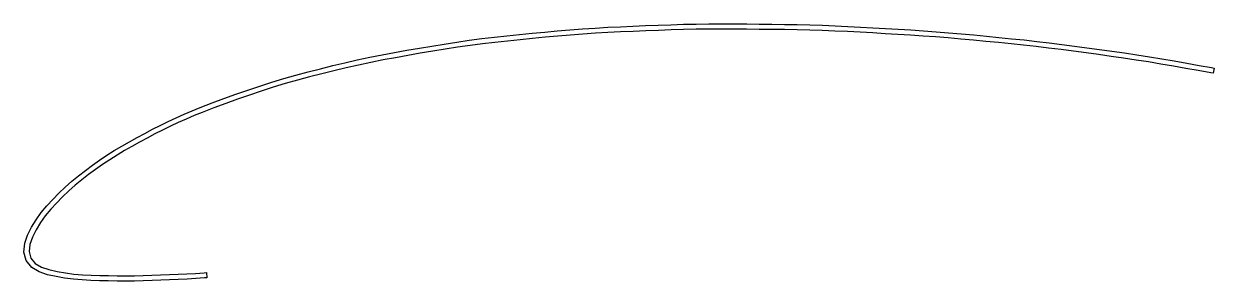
# Model space of a CAD drawing. Header units: metres. Extents: x -431 to 248, y -86 to 61.
import ezdxf

# ---------------------------------------------------------------- set-up
doc = ezdxf.new("R2010")
doc.units = ezdxf.units.M
doc.layers.add('OUTLINE', color=7, linetype='Continuous')

msp = doc.modelspace()

# ---------------------------------------------------------------- linework, layer by layer
at = {"layer": 'OUTLINE'}
msp.add_lwpolyline([(-326.89, -84.08), (-328.22, -84.19), (-333.2, -84.57), (-338.19, -84.87), (-343.18, -85.09), (-348.17, -85.25), (-353.16, -85.4), (-358.15, -85.58), (-363.14, -85.79), (-368.13, -85.97), (-373.13, -86.03), (-378.12, -85.96), (-383.12, -85.88), (-388.11, -85.76), (-393.1, -85.58), (-398.09, -85.35), (-403.07, -84.95), (-408.03, -84.31), (-412.94, -83.44), (-417.82, -82.35), (-422.56, -80.74), (-426.85, -78.15), (-430.01, -74.23), (-431.34, -69.42), (-430.81, -64.41), (-429.16, -59.69), (-426.92, -55.23), (-424.34, -50.95), (-421.44, -46.88), (-418.25, -43.03), (-414.86, -39.37), (-411.36, -35.81), (-407.75, -32.35), (-404.02, -29.02), (-400.17, -25.85), (-396.21, -22.81), (-392.17, -19.86), (-388.07, -17.01), (-383.91, -14.24), (-379.7, -11.55), (-375.43, -8.97), (-371.08, -6.51), (-366.7, -4.1), (-362.31, -1.73), (-357.89, 0.59), (-353.44, 2.86), (-348.96, 5.07), (-344.44, 7.2), (-339.87, 9.23), (-335.27, 11.17), (-330.65, 13.05), (-323.92, 15.66), (-317.17, 18.2), (-310.39, 20.66), (-303.57, 23.01), (-296.72, 25.27), (-289.84, 27.44), (-282.94, 29.52), (-275.99, 31.48), (-269.03, 33.35), (-262.05, 35.18), (-255.05, 36.93), (-248.03, 38.56), (-240.99, 40.14), (-233.94, 41.67), (-226.87, 43.09), (-219.77, 44.39), (-212.67, 45.67), (-205.57, 46.91), (-198.46, 48.12), (-191.33, 49.26), (-184.2, 50.36), (-177.06, 51.39), (-169.91, 52.34), (-162.74, 53.14), (-155.57, 53.91), (-148.4, 54.65), (-141.22, 55.37), (-134.04, 56.06), (-126.85, 56.71), (-119.67, 57.33), (-112.47, 57.88), (-105.28, 58.37), (-98.07, 58.77), (-90.87, 59.12), (-83.66, 59.45), (-76.46, 59.77), (-69.25, 60.04), (-62.04, 60.29), (-54.83, 60.5), (-47.62, 60.65), (-40.4, 60.75), (-33.19, 60.77), (-25.98, 60.74), (-18.76, 60.68), (-11.55, 60.61), (-4.33, 60.54), (2.88, 60.46), (10.09, 60.33), (17.3, 60.16), (24.51, 59.94), (31.72, 59.65), (38.93, 59.32), (46.13, 58.93), (53.33, 58.53), (60.54, 58.14), (67.74, 57.72), (74.94, 57.29), (82.14, 56.81), (89.33, 56.27), (96.52, 55.69), (103.71, 55.06), (110.89, 54.4), (118.07, 53.72), (125.25, 53.02), (132.43, 52.3), (139.6, 51.56), (146.77, 50.76), (153.94, 49.93), (161.1, 49.03), (168.25, 48.1), (175.4, 47.14), (182.54, 46.16), (189.69, 45.15), (196.83, 44.15), (203.97, 43.1), (211.1, 42), (218.21, 40.8), (225.32, 39.57), (232.42, 38.32), (239.52, 37.07), (246.63, 35.83), (248.08, 35.57), (247.55, 32.62), (246.11, 32.87), (239.01, 34.12), (231.9, 35.36), (224.8, 36.62), (217.7, 37.84), (210.62, 39.04), (203.52, 40.13), (196.4, 41.18), (189.27, 42.18), (182.13, 43.18), (174.99, 44.17), (167.86, 45.13), (160.72, 46.05), (153.58, 46.95), (146.43, 47.78), (139.28, 48.57), (132.13, 49.32), (124.96, 50.03), (117.78, 50.73), (110.61, 51.42), (103.44, 52.07), (96.27, 52.7), (89.1, 53.28), (81.92, 53.82), (74.75, 54.29), (67.56, 54.73), (60.37, 55.14), (53.17, 55.54), (45.97, 55.93), (38.78, 56.32), (31.59, 56.65), (24.41, 56.94), (17.22, 57.17), (10.03, 57.33), (2.84, 57.46), (-4.37, 57.54), (-11.58, 57.61), (-18.79, 57.68), (-26, 57.74), (-33.19, 57.77), (-40.38, 57.76), (-47.56, 57.65), (-54.75, 57.5), (-61.94, 57.29), (-69.14, 57.04), (-76.33, 56.77), (-83.53, 56.45), (-90.73, 56.12), (-97.92, 55.77), (-105.09, 55.38), (-112.26, 54.89), (-119.42, 54.34), (-126.59, 53.72), (-133.76, 53.07), (-140.93, 52.39), (-148.09, 51.67), (-155.26, 50.93), (-162.42, 50.16), (-169.55, 49.36), (-176.65, 48.42), (-183.76, 47.39), (-190.87, 46.3), (-197.97, 45.16), (-205.06, 43.96), (-212.15, 42.72), (-219.24, 41.44), (-226.3, 40.15), (-233.32, 38.73), (-240.34, 37.21), (-247.36, 35.64), (-254.35, 34.01), (-261.31, 32.28), (-268.26, 30.45), (-275.2, 28.58), (-282.1, 26.64), (-288.96, 24.58), (-295.8, 22.41), (-302.61, 20.17), (-309.39, 17.83), (-316.13, 15.38), (-322.85, 12.86), (-329.54, 10.27), (-334.12, 8.4), (-338.68, 6.47), (-343.19, 4.47), (-347.66, 2.37), (-352.09, 0.18), (-356.51, -2.07), (-360.9, -4.38), (-365.27, -6.74), (-369.62, -9.13), (-373.91, -11.56), (-378.12, -14.1), (-382.27, -16.75), (-386.38, -19.49), (-390.43, -22.31), (-394.41, -25.21), (-398.3, -28.2), (-402.07, -31.3), (-405.71, -34.55), (-409.25, -37.94), (-412.69, -41.44), (-416, -45.01), (-419.07, -48.7), (-421.83, -52.59), (-424.29, -56.67), (-426.4, -60.86), (-427.88, -65.07), (-428.35, -69.18), (-427.34, -72.86), (-424.88, -75.89), (-421.29, -78.02), (-417.01, -79.46), (-412.36, -80.5), (-407.57, -81.34), (-402.76, -81.97), (-397.9, -82.36), (-392.98, -82.58), (-388.02, -82.76), (-383.06, -82.88), (-378.08, -82.96), (-373.13, -83.03), (-368.21, -82.97), (-363.26, -82.79), (-358.27, -82.58), (-353.26, -82.4), (-348.26, -82.25), (-343.29, -82.09), (-338.34, -81.87), (-333.4, -81.58), (-328.45, -81.19), (-327.12, -81.09), (-326.89, -84.08)], close=True, dxfattribs=at)

doc.saveas('drawing.dxf')
